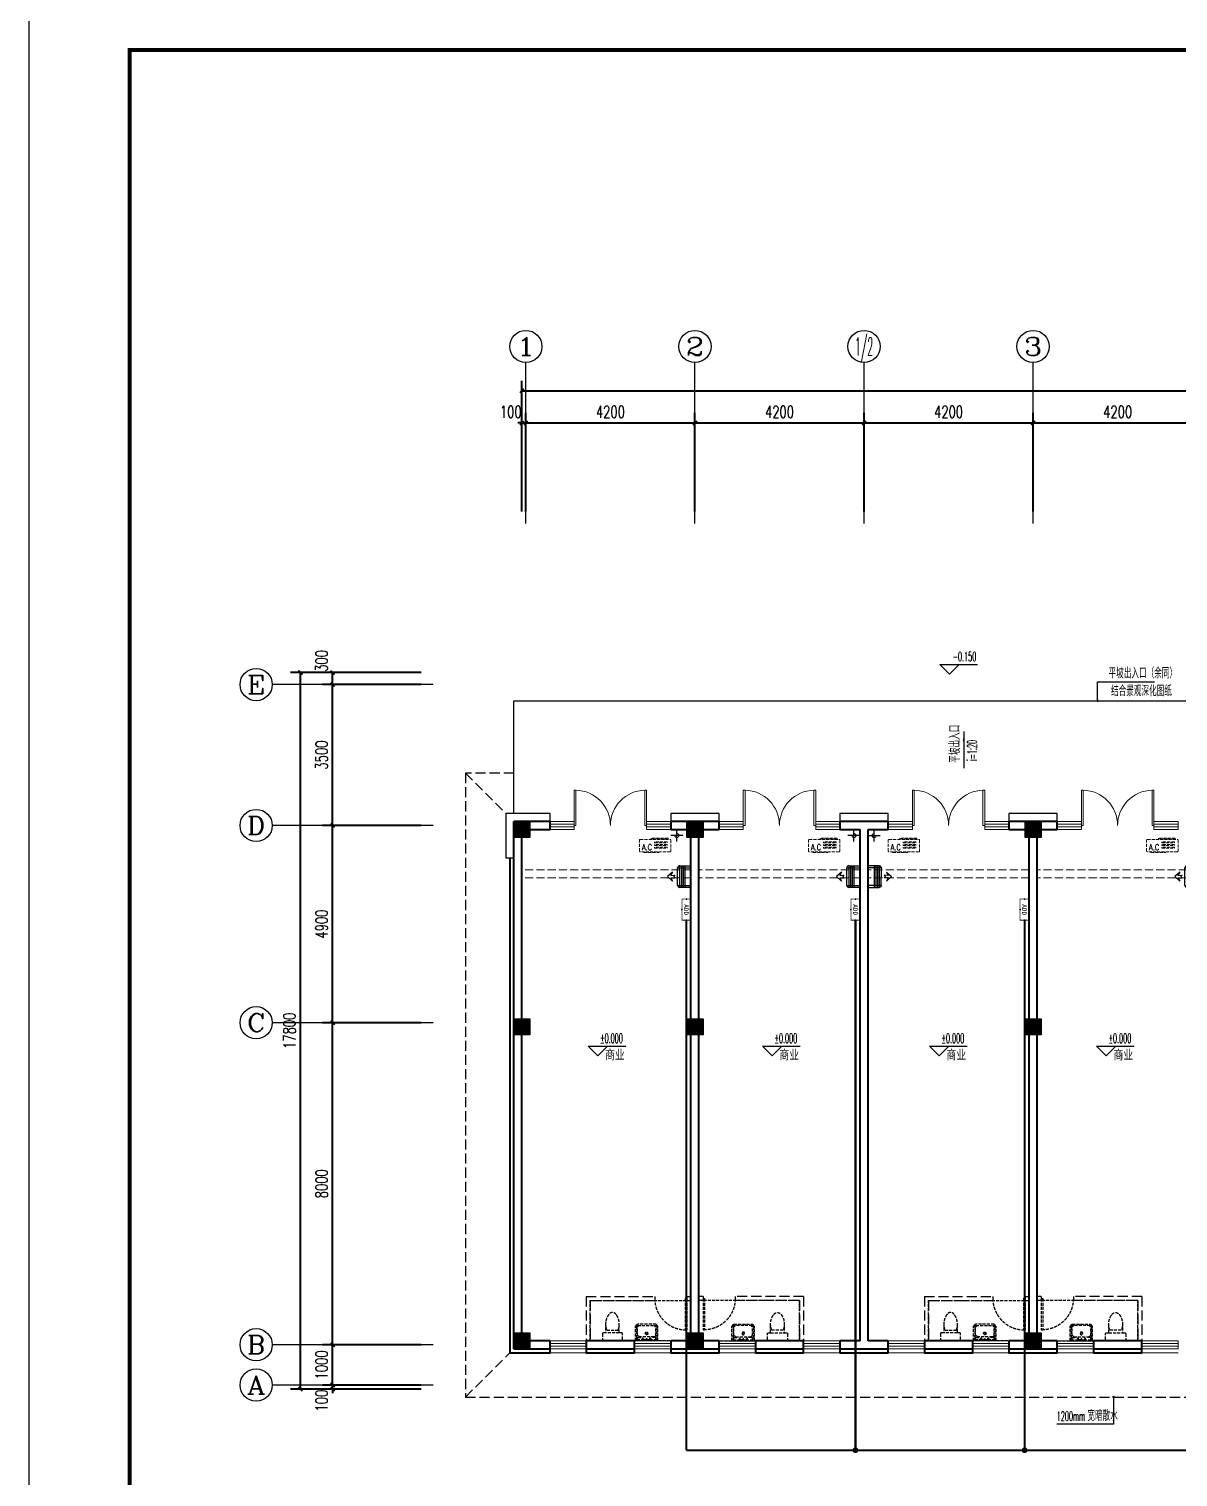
# Model space of a CAD drawing. Extents: x -24105 to 1725648, y 165513 to 982828.
# Drawn here: x 125533 to 154077, y 366664 to 402638 of the extents above; entities that cross this region are included whole.
import ezdxf
from ezdxf.enums import TextEntityAlignment as Align

# ---------------------------------------------------------------- set-up
doc = ezdxf.new("R2010")
doc.units = 0
doc.header["$LTSCALE"] = 1000
doc.header["$MEASUREMENT"] = 0
doc.linetypes.add('__DASH', pattern=[0.35, 0.25, -0.1])
doc.linetypes.add('DASH', pattern=[0.35, 0.25, -0.1])
doc.layers.get('Defpoints').update_dxf_attribs({"color": 8})
for name, color, linetype in [('A-AC', 8, 'Continuous'), ('A-EQPM-MECH', 8, 'Continuous'), ('AXIS', 8, 'Continuous'), ('AXIS_TEXT', 8, 'Continuous'), ('C-AXIS(轴号)', 8, 'Continuous'), ('C-AXIS-T(字)', 8, 'Continuous'), ('DIM-照明', 3, 'Continuous'), ('DIM_ELEV', 8, 'Continuous'), ('DIM_LEAD', 8, 'Continuous'), ('DIM_SYMB', 8, 'Continuous'), ('EQUIP-箱柜', 3, 'Continuous'), ('PUB_TEXT', 8, 'Continuous'), ('S-COLU-HATCH', 8, 'Continuous'), ('S-COLU-LINE1', 8, 'Continuous'), ('WIRE-控制', 4, 'DASH'), ('卫生间', 8, 'Continuous'), ('图框', 140, 'Continuous'), ('平面线脚', 8, 'Continuous'), ('机电标识类', 8, 'Continuous')]:
    doc.layers.add(name, color=color, linetype=linetype)
for name, color, linetype, lineweight in [('WALL', 8, 'Continuous', 40), ('WINDOW', 8, 'Continuous', 15), ('平面-看线', 8, 'Continuous', 15), ('平面-空调预留孔', 8, 'Continuous', 15), ('空调', 8, 'Continuous', 13)]:
    doc.layers.add(name, color=color, linetype=linetype, lineweight=lineweight)
doc.layers.add('审核', color=1, linetype='Continuous', plot=False)
doc.styles.add('_TCH_AXIS', font='COMPLEX', dxfattribs={"bigfont": 'GBCBIG'})
doc.styles.add('_TCH_DIM', font='SIMPLEX.shx', dxfattribs={"width": 0.7, "bigfont": 'GBCBIG.shx'})
doc.styles.add('_TCH_DIM_T3', font='SIMPLEX', dxfattribs={"width": 0.705882, "bigfont": 'GBCBIG'})
doc.styles.add('_TCH_LABEL', font='simhei.ttf')
doc.styles.add('_TEL_DIM', font='SIMPLEX', dxfattribs={"width": 0.8, "height": 3.5, "bigfont": 'HZTXT'})
doc.styles.add('COMPLEX', font='COMPLEX')
doc.styles.get("Standard").update_dxf_attribs({"font": 'gbenor.shx', "bigfont": 'gbcbig.shx'})
doc.dimstyles.new('_TCH_ARCH&&100', dxfattribs={"dimtxt": 297.5, "dimasz": 100, "dimexe": 250, "dimexo": 300, "dimgap": 126.25, "dimtad": 1, "dimdec": 0, "dimzin": 0, "dimdsep": 46, "dimtxsty": '_TCH_DIM_T3', "dimblk": 'ARCHTICK', "dimcen": 0.09, "dimclrt": 7, "dimazin": 2, "dimtfac": 1, "dimtdec": 0, "dimtix": 1, "dimtmove": 2, "dimatfit": 3, "dimfxl": 1, "dimtolj": 1, "dimtzin": 0, "dimarcsym": 0})

# ---------------------------------------------------------------- blocks, each defined once
blk = doc.blocks.new('QER5Y5WE3')
for p, q in [((-194, 188), (-1, 388)), ((72, 389), (-156, 153)), ((389, 14), (0, 389)), ((72, 389), (387, 86)), ((236, 408), (404, 419)), ((326, 383), (236, 408)), ((326, 383), (253, 308)), ((399, 251), (404, 419)), ((194, -188), (-194, 188)), ((292, -73), (-90, 296)), ((321, -43), (-61, 326)), ((360, -17), (-29, 359)), ((387, 86), (159, -151)), ((388, 13), (194, -188)), ((297, 307), (253, 308)), ((299, 264), (297, 307)), ((372, 340), (299, 264)), ((399, 251), (372, 340))]:
    blk.add_line(p, q)
for centre, start, end in [((36, 352), 46.0154, 136.0154), ((351, 49), 316.0154, 46.0154)]:
    blk.add_arc(centre, 51.3, start, end)
blk = doc.blocks.new('gsergvr')
at = {"layer": '平面-空调预留孔', "linetype": 'DASH', "ltscale": 0.3}
for p, q in [((34075, 17176), (34075, 17166)), ((34085, 17156), (34438, 17156)), ((34448, 17166), (34448, 17176))]:
    blk.add_line(p, q, dxfattribs=at)
blk.add_lwpolyline([(34729, 17176), (33989, 17176, -0.414214), (33969, 17196), (33969, 17466, -0.414214), (33989, 17486), (34729, 17486, -0.414214), (34749, 17466), (34749, 17196, -0.414214)], format="xyb", close=True, dxfattribs=at)
for points in [[(34679, 17515), (34260, 17515), (34260, 17500), (34679, 17500)], [(34658, 17428), (34343, 17428), (34343, 17399), (34658, 17399)], [(34658, 17362), (34343, 17362), (34343, 17333), (34658, 17333)], [(34658, 17296), (34343, 17296), (34343, 17267), (34658, 17267)]]:
    blk.add_lwpolyline(points, close=True, dxfattribs=at)
for centre, start, end in [((34085, 17166), 180, 270), ((34438, 17166), 270, 0)]:
    blk.add_arc(centre, 10, start, end, dxfattribs=at)
at = {"layer": '平面-空调预留孔', "linetype": 'DASH', "ltscale": 0.3, "style": '_TCH_DIM', "width": 0.705882}
blk.add_text('A.C', height=146.9, dxfattribs=at).set_placement((34028, 17216))
blk = doc.blocks.new('GSDFD')
at = {"layer": '机电标识类', "color": 250, "linetype": 'DASH', "ltscale": 400}
for p, q in [((14683726, 6458089), (14684026, 6458089)), ((14683876, 6457939), (14683876, 6458239))]:
    blk.add_line(p, q, dxfattribs=at)
at = {"layer": '空调', "color": 1, "linetype": 'DASH'}
blk.add_circle((14683876, 6458089), 50, dxfattribs=at)
blk = doc.blocks.new('1241241')
at = {"layer": '审核', "color": 251, "linetype": '__DASH'}
for p, q in [((1100, 2600), (0, 2600)), ((0, 2500), (0, 2600)), ((1100, 2600), (1100, 900)), ((1000, 2500), (0, 2500)), ((1000, 2500), (1000, 900)), ((1100, 900), (1000, 900)), ((1000, 100), (1000, 100)), ((1100, 100), (1000, 100)), ((1100, 100), (1000, 100)), ((1000, 100), (1000, 0)), ((1100, 100), (1000, 100)), ((1100, 0), (1000, 0)), ((1100, 100), (1100, 100)), ((1100, 100), (1100, 0))]:
    blk.add_line(p, q, dxfattribs=at)
at = {"layer": '审核', "color": 251, "linetype": '__DASH', "ltscale": 0.3}
for p, q in [((0, 2170), (0, 1730)), ((170, 2200), (30, 2200)), ((200, 2119), (200, 2170)), ((200, 1780), (200, 2119)), ((430, 2119), (200, 2119)), ((260, 2089), (260, 1810)), ((30, 1700), (170, 1700)), ((200, 1730), (200, 1780)), ((200, 1780), (430, 1780)), ((0, 1379), (350, 1379)), ((0, 819), (0, 1379)), ((349, 1351), (26, 1351)), ((26, 848), (26, 1351)), ((26, 1331), (79, 1331)), ((26, 1010), (26, 1190)), ((26, 1100), (26, 1010)), ((51, 1379), (51, 1352)), ((79, 1331), (79, 1253)), ((84, 1248), (100, 1248)), ((100, 909), (100, 1289)), ((101, 1291), (127, 1331)), ((123, 1380), (123, 1352)), ((127, 1331), (335, 1331)), ((335, 1331), (381, 1290)), ((381, 1321), (349, 1351)), ((350, 1379), (410, 1329)), ((381, 1321), (381, 878)), ((410, 869), (410, 1329)), ((0, 819), (350, 819)), ((26, 868), (79, 868)), ((349, 848), (26, 848)), ((51, 822), (51, 848)), ((79, 868), (79, 945)), ((84, 950), (100, 950)), ((100, 909), (127, 868)), ((123, 820), (123, 848)), ((127, 868), (335, 868)), ((335, 868), (381, 909)), ((381, 878), (349, 848)), ((350, 819), (410, 869)), ((1100, 900), (1000, 900)), ((270, 100), (270, 140)), ((1050, 140), (270, 140)), ((1050, 100), (270, 100)), ((1100, 100), (1000, 100)), ((1050, 100), (1050, 140))]:
    blk.add_line(p, q, dxfattribs=at)
blk.add_lwpolyline([(1000, 0), (0, 0), (0, 2500), (1000, 2500)], close=True, dxfattribs=at)
for centre, radius in [((44, 1100), 8), ((54, 1190), 15), ((182, 1100), 33.1), ((182, 1100), 24.9), ((56, 1010), 15)]:
    blk.add_circle(centre, radius, dxfattribs=at)
for centre, radius, start, end in [((30, 2170), 30, 90, 180), ((170, 2170), 30, 0, 90), ((413, 1722), 398, 53.3619, 112.5495), ((413, 2177), 398, 247.4505, 306.6381), ((590, 1950), 110, 303.4509, 56.5491), ((30, 1730), 30, 180, 270), ((170, 1730), 30, 270, 0), ((84, 1253), 5, 180, 270), ((105, 1289), 5, 147.2444, 180), ((84, 945), 5, 90, 180), ((1050, 120), 780, 90, 178.5307)]:
    blk.add_arc(centre, radius, start, end, dxfattribs=at)
blk = doc.blocks.new('12431231')
at = {"layer": 'S-COLU-HATCH'}
h = blk.add_hatch(color=256, dxfattribs=at)
h.dxf.hatch_style = 1
h.paths.add_polyline_path([(-55000, 14100), (-54600, 14100), (-54600, 13700), (-55000, 13700)])
h = blk.add_hatch(color=256, dxfattribs=at)
h.dxf.hatch_style = 1
h.paths.add_polyline_path([(-50700, 14100), (-50300, 14100), (-50300, 13700), (-50700, 13700)])
h = blk.add_hatch(color=256, dxfattribs=at)
h.dxf.hatch_style = 1
h.paths.add_polyline_path([(-42300, 14100), (-41900, 14100), (-41900, 13700), (-42300, 13700)])
h = blk.add_hatch(color=256, dxfattribs=at)
h.dxf.hatch_style = 1
h.paths.add_polyline_path([(-55000, 9200), (-54600, 9200), (-54600, 8800), (-55000, 8800)])
h = blk.add_hatch(color=256, dxfattribs=at)
h.dxf.hatch_style = 1
h.paths.add_polyline_path([(-50700, 9200), (-50300, 9200), (-50300, 8800), (-50700, 8800)])
h = blk.add_hatch(color=256, dxfattribs=at)
h.dxf.hatch_style = 1
h.paths.add_polyline_path([(-42300, 9200), (-41900, 9200), (-41900, 8800), (-42300, 8800)])
h = blk.add_hatch(color=256, dxfattribs=at)
h.dxf.hatch_style = 1
h.paths.add_polyline_path([(-55000, 1400), (-54600, 1400), (-54600, 1000), (-55000, 1000)])
h = blk.add_hatch(color=256, dxfattribs=at)
h.dxf.hatch_style = 1
h.paths.add_polyline_path([(-50700, 1400), (-50300, 1400), (-50300, 1000), (-50700, 1000)])
h = blk.add_hatch(color=256, dxfattribs=at)
h.dxf.hatch_style = 1
h.paths.add_polyline_path([(-42300, 1400), (-41900, 1400), (-41900, 1000), (-42300, 1000)])
at = {"layer": 'S-COLU-LINE1'}
for points in [[(-55000, 14100), (-54600, 14100), (-54600, 13700), (-55000, 13700)], [(-50700, 14100), (-50300, 14100), (-50300, 13700), (-50700, 13700)], [(-42300, 14100), (-41900, 14100), (-41900, 13700), (-42300, 13700)], [(-55000, 9200), (-54600, 9200), (-54600, 8800), (-55000, 8800)], [(-50700, 9200), (-50300, 9200), (-50300, 8800), (-50700, 8800)], [(-42300, 9200), (-41900, 9200), (-41900, 8800), (-42300, 8800)], [(-55000, 1400), (-54600, 1400), (-54600, 1000), (-55000, 1000)], [(-50700, 1400), (-50300, 1400), (-50300, 1000), (-50700, 1000)], [(-42300, 1400), (-41900, 1400), (-41900, 1000), (-42300, 1000)]]:
    blk.add_lwpolyline(points, close=True, dxfattribs=at)
blk = doc.blocks.new('_ArchTick')
at = {"color": 0, "linetype": 'ByBlock', "const_width": 0.4}
blk.add_lwpolyline([(-0.5, -0.5), (0.5, 0.5)], dxfattribs=at)
blk = doc.blocks.new('*D78')
at = {"layer": 'AXIS', "color": 0, "lineweight": -2, "transparency": 16777216}
for p, q in [((1484208, 1159256), (1484208, 1162506)), ((1539308, 1159256), (1539308, 1162506)), ((1484208, 1162256), (1539308, 1162256))]:
    blk.add_line(p, q, dxfattribs=at)
at = {"layer": 'Defpoints', "color": 0, "transparency": 16777216}
for p in [(1539308, 1162256), (1484208, 1158956), (1539308, 1158956)]:
    blk.add_point(p, dxfattribs=at)
at = {"layer": 'AXIS', "color": 0, "lineweight": -2, "transparency": 16777216, "xscale": 100, "yscale": 100, "zscale": 100, "rotation": 180}
blk.add_blockref('_ArchTick', (1484208, 1162256), dxfattribs=at)
at = {"layer": 'AXIS', "color": 0, "lineweight": -2, "transparency": 16777216, "xscale": 100, "yscale": 100, "zscale": 100}
blk.add_blockref('_ArchTick', (1539308, 1162256), dxfattribs=at)
at = {"layer": 'AXIS', "color": 7, "transparency": 16777216, "insert": (1511758, 1162531), "char_height": 297.5, "attachment_point": 5, "style": '_TCH_DIM_T3'}
blk.add_mtext('\\A1;55100', dxfattribs=at)
blk = doc.blocks.new('*D67')
at = {"layer": 'AXIS', "color": 0, "lineweight": -2, "transparency": 16777216}
for p, q in [((1496908, 1159256), (1496908, 1161706)), ((1501108, 1159256), (1501108, 1161706)), ((1496908, 1161456), (1501108, 1161456))]:
    blk.add_line(p, q, dxfattribs=at)
at = {"layer": 'Defpoints', "color": 0, "transparency": 16777216}
for p in [(1501108, 1161456), (1496908, 1158956), (1501108, 1158956)]:
    blk.add_point(p, dxfattribs=at)
at = {"layer": 'AXIS', "color": 0, "lineweight": -2, "transparency": 16777216, "xscale": 100, "yscale": 100, "zscale": 100, "rotation": 180}
blk.add_blockref('_ArchTick', (1496908, 1161456), dxfattribs=at)
at = {"layer": 'AXIS', "color": 0, "lineweight": -2, "transparency": 16777216, "xscale": 100, "yscale": 100, "zscale": 100}
blk.add_blockref('_ArchTick', (1501108, 1161456), dxfattribs=at)
at = {"layer": 'AXIS', "color": 7, "transparency": 16777216, "insert": (1499008, 1161731), "char_height": 297.5, "attachment_point": 5, "style": '_TCH_DIM_T3'}
blk.add_mtext('\\A1;4200', dxfattribs=at)
blk = doc.blocks.new('*D66')
at = {"layer": 'AXIS', "color": 0, "lineweight": -2, "transparency": 16777216}
for p, q in [((1492708, 1159256), (1492708, 1161706)), ((1496908, 1159256), (1496908, 1161706)), ((1492708, 1161456), (1496908, 1161456))]:
    blk.add_line(p, q, dxfattribs=at)
at = {"layer": 'Defpoints', "color": 0, "transparency": 16777216}
for p in [(1496908, 1161456), (1492708, 1158956), (1496908, 1158956)]:
    blk.add_point(p, dxfattribs=at)
at = {"layer": 'AXIS', "color": 0, "lineweight": -2, "transparency": 16777216, "xscale": 100, "yscale": 100, "zscale": 100, "rotation": 180}
blk.add_blockref('_ArchTick', (1492708, 1161456), dxfattribs=at)
at = {"layer": 'AXIS', "color": 0, "lineweight": -2, "transparency": 16777216, "xscale": 100, "yscale": 100, "zscale": 100}
blk.add_blockref('_ArchTick', (1496908, 1161456), dxfattribs=at)
at = {"layer": 'AXIS', "color": 7, "transparency": 16777216, "insert": (1494808, 1161731), "char_height": 297.5, "attachment_point": 5, "style": '_TCH_DIM_T3'}
blk.add_mtext('\\A1;4200', dxfattribs=at)
blk = doc.blocks.new('*D65')
at = {"layer": 'AXIS', "color": 0, "lineweight": -2, "transparency": 16777216}
for p, q in [((1488508, 1159256), (1488508, 1161706)), ((1492708, 1159256), (1492708, 1161706)), ((1488508, 1161456), (1492708, 1161456))]:
    blk.add_line(p, q, dxfattribs=at)
at = {"layer": 'Defpoints', "color": 0, "transparency": 16777216}
for p in [(1492708, 1161456), (1488508, 1158956), (1492708, 1158956)]:
    blk.add_point(p, dxfattribs=at)
at = {"layer": 'AXIS', "color": 0, "lineweight": -2, "transparency": 16777216, "xscale": 100, "yscale": 100, "zscale": 100, "rotation": 180}
blk.add_blockref('_ArchTick', (1488508, 1161456), dxfattribs=at)
at = {"layer": 'AXIS', "color": 0, "lineweight": -2, "transparency": 16777216, "xscale": 100, "yscale": 100, "zscale": 100}
blk.add_blockref('_ArchTick', (1492708, 1161456), dxfattribs=at)
at = {"layer": 'AXIS', "color": 7, "transparency": 16777216, "insert": (1490608, 1161731), "char_height": 297.5, "attachment_point": 5, "style": '_TCH_DIM_T3'}
blk.add_mtext('\\A1;4200', dxfattribs=at)
blk = doc.blocks.new('*D64')
at = {"layer": 'AXIS', "color": 0, "lineweight": -2, "transparency": 16777216}
for p, q in [((1484308, 1159256), (1484308, 1161706)), ((1488508, 1159256), (1488508, 1161706)), ((1484308, 1161456), (1488508, 1161456))]:
    blk.add_line(p, q, dxfattribs=at)
at = {"layer": 'Defpoints', "color": 0, "transparency": 16777216}
for p in [(1488508, 1161456), (1484308, 1158956), (1488508, 1158956)]:
    blk.add_point(p, dxfattribs=at)
at = {"layer": 'AXIS', "color": 0, "lineweight": -2, "transparency": 16777216, "xscale": 100, "yscale": 100, "zscale": 100, "rotation": 180}
blk.add_blockref('_ArchTick', (1484308, 1161456), dxfattribs=at)
at = {"layer": 'AXIS', "color": 0, "lineweight": -2, "transparency": 16777216, "xscale": 100, "yscale": 100, "zscale": 100}
blk.add_blockref('_ArchTick', (1488508, 1161456), dxfattribs=at)
at = {"layer": 'AXIS', "color": 7, "transparency": 16777216, "insert": (1486408, 1161731), "char_height": 297.5, "attachment_point": 5, "style": '_TCH_DIM_T3'}
blk.add_mtext('\\A1;4200', dxfattribs=at)
blk = doc.blocks.new('*D63')
at = {"layer": 'AXIS', "color": 0, "lineweight": -2, "transparency": 16777216}
for p, q in [((1484208, 1159256), (1484208, 1161706)), ((1484308, 1159256), (1484308, 1161706)), ((1484208, 1161456), (1484108, 1161456)), ((1484208, 1161456), (1484308, 1161456)), ((1484308, 1161456), (1484408, 1161456))]:
    blk.add_line(p, q, dxfattribs=at)
at = {"layer": 'Defpoints', "color": 0, "transparency": 16777216}
for p in [(1484308, 1161456), (1484208, 1158956), (1484308, 1158956)]:
    blk.add_point(p, dxfattribs=at)
at = {"layer": 'AXIS', "color": 0, "lineweight": -2, "transparency": 16777216, "xscale": 100, "yscale": 100, "zscale": 100}
blk.add_blockref('_ArchTick', (1484208, 1161456), dxfattribs=at)
at = {"layer": 'AXIS', "color": 0, "lineweight": -2, "transparency": 16777216, "xscale": 100, "yscale": 100, "zscale": 100, "rotation": 180}
blk.add_blockref('_ArchTick', (1484308, 1161456), dxfattribs=at)
at = {"layer": 'AXIS', "color": 7, "transparency": 16777216, "insert": (1483933, 1161731), "char_height": 297.5, "attachment_point": 5, "style": '_TCH_DIM_T3'}
blk.add_mtext('\\A1;100', dxfattribs=at)
blk = doc.blocks.new('*D62')
at = {"layer": 'AXIS', "color": 0, "lineweight": -2, "transparency": 16777216}
for p, q in [((1481708, 1155256), (1478458, 1155256)), ((1478708, 1137456), (1478708, 1155256)), ((1481708, 1137456), (1478458, 1137456))]:
    blk.add_line(p, q, dxfattribs=at)
at = {"layer": 'Defpoints', "color": 0, "transparency": 16777216}
for p in [(1478708, 1155256), (1482008, 1155256), (1482008, 1137456)]:
    blk.add_point(p, dxfattribs=at)
at = {"layer": 'AXIS', "color": 0, "lineweight": -2, "transparency": 16777216, "xscale": 100, "yscale": 100, "zscale": 100}
for p, rotation in [((1478708, 1155256), 90), ((1478708, 1137456), 270)]:
    blk.add_blockref('_ArchTick', p, dxfattribs=dict(at, rotation=rotation))
at = {"layer": 'AXIS', "color": 7, "transparency": 16777216, "insert": (1478433, 1146356), "char_height": 297.5, "attachment_point": 5, "rotation": 90, "style": '_TCH_DIM_T3'}
blk.add_mtext('\\A1;17800', dxfattribs=at)
blk = doc.blocks.new('*D61')
at = {"layer": 'AXIS', "color": 0, "lineweight": -2, "transparency": 16777216}
for p, q in [((1481708, 1155256), (1479258, 1155256)), ((1479508, 1154956), (1479508, 1155256)), ((1481708, 1154956), (1479258, 1154956))]:
    blk.add_line(p, q, dxfattribs=at)
at = {"layer": 'Defpoints', "color": 0, "transparency": 16777216}
for p in [(1479508, 1155256), (1482008, 1155256), (1482008, 1154956)]:
    blk.add_point(p, dxfattribs=at)
at = {"layer": 'AXIS', "color": 0, "lineweight": -2, "transparency": 16777216, "xscale": 100, "yscale": 100, "zscale": 100}
for p, rotation in [((1479508, 1155256), 90), ((1479508, 1154956), 270)]:
    blk.add_blockref('_ArchTick', p, dxfattribs=dict(at, rotation=rotation))
at = {"layer": 'AXIS', "color": 7, "transparency": 16777216, "insert": (1479233, 1155545), "char_height": 297.5, "attachment_point": 5, "rotation": 90, "style": '_TCH_DIM_T3'}
blk.add_mtext('\\A1;300', dxfattribs=at)
blk = doc.blocks.new('*D60')
at = {"layer": 'AXIS', "color": 0, "lineweight": -2, "transparency": 16777216}
for p, q in [((1481708, 1154956), (1479258, 1154956)), ((1479508, 1151456), (1479508, 1154956)), ((1481708, 1151456), (1479258, 1151456))]:
    blk.add_line(p, q, dxfattribs=at)
at = {"layer": 'Defpoints', "color": 0, "transparency": 16777216}
for p in [(1479508, 1154956), (1482008, 1154956), (1482008, 1151456)]:
    blk.add_point(p, dxfattribs=at)
at = {"layer": 'AXIS', "color": 0, "lineweight": -2, "transparency": 16777216, "xscale": 100, "yscale": 100, "zscale": 100}
for p, rotation in [((1479508, 1154956), 90), ((1479508, 1151456), 270)]:
    blk.add_blockref('_ArchTick', p, dxfattribs=dict(at, rotation=rotation))
at = {"layer": 'AXIS', "color": 7, "transparency": 16777216, "insert": (1479233, 1153206), "char_height": 297.5, "attachment_point": 5, "rotation": 90, "style": '_TCH_DIM_T3'}
blk.add_mtext('\\A1;3500', dxfattribs=at)
blk = doc.blocks.new('*D59')
at = {"layer": 'AXIS', "color": 0, "lineweight": -2, "transparency": 16777216}
for p, q in [((1481708, 1151456), (1479258, 1151456)), ((1479508, 1146556), (1479508, 1151456)), ((1481708, 1146556), (1479258, 1146556))]:
    blk.add_line(p, q, dxfattribs=at)
at = {"layer": 'Defpoints', "color": 0, "transparency": 16777216}
for p in [(1479508, 1151456), (1482008, 1151456), (1482008, 1146556)]:
    blk.add_point(p, dxfattribs=at)
at = {"layer": 'AXIS', "color": 0, "lineweight": -2, "transparency": 16777216, "xscale": 100, "yscale": 100, "zscale": 100}
for p, rotation in [((1479508, 1151456), 90), ((1479508, 1146556), 270)]:
    blk.add_blockref('_ArchTick', p, dxfattribs=dict(at, rotation=rotation))
at = {"layer": 'AXIS', "color": 7, "transparency": 16777216, "insert": (1479233, 1149006), "char_height": 297.5, "attachment_point": 5, "rotation": 90, "style": '_TCH_DIM_T3'}
blk.add_mtext('\\A1;4900', dxfattribs=at)
blk = doc.blocks.new('*D58')
at = {"layer": 'AXIS', "color": 0, "lineweight": -2, "transparency": 16777216}
for p, q in [((1481708, 1146556), (1479258, 1146556)), ((1479508, 1138556), (1479508, 1146556)), ((1481708, 1138556), (1479258, 1138556))]:
    blk.add_line(p, q, dxfattribs=at)
at = {"layer": 'Defpoints', "color": 0, "transparency": 16777216}
for p in [(1479508, 1146556), (1482008, 1146556), (1482008, 1138556)]:
    blk.add_point(p, dxfattribs=at)
at = {"layer": 'AXIS', "color": 0, "lineweight": -2, "transparency": 16777216, "xscale": 100, "yscale": 100, "zscale": 100}
for p, rotation in [((1479508, 1146556), 90), ((1479508, 1138556), 270)]:
    blk.add_blockref('_ArchTick', p, dxfattribs=dict(at, rotation=rotation))
at = {"layer": 'AXIS', "color": 7, "transparency": 16777216, "insert": (1479233, 1142556), "char_height": 297.5, "attachment_point": 5, "rotation": 90, "style": '_TCH_DIM_T3'}
blk.add_mtext('\\A1;8000', dxfattribs=at)
blk = doc.blocks.new('*D57')
at = {"layer": 'AXIS', "color": 0, "lineweight": -2, "transparency": 16777216}
for p, q in [((1481708, 1138556), (1479258, 1138556)), ((1479508, 1137556), (1479508, 1138556)), ((1481708, 1137556), (1479258, 1137556))]:
    blk.add_line(p, q, dxfattribs=at)
at = {"layer": 'Defpoints', "color": 0, "transparency": 16777216}
for p in [(1479508, 1138556), (1482008, 1138556), (1482008, 1137556)]:
    blk.add_point(p, dxfattribs=at)
at = {"layer": 'AXIS', "color": 0, "lineweight": -2, "transparency": 16777216, "xscale": 100, "yscale": 100, "zscale": 100}
for p, rotation in [((1479508, 1138556), 90), ((1479508, 1137556), 270)]:
    blk.add_blockref('_ArchTick', p, dxfattribs=dict(at, rotation=rotation))
at = {"layer": 'AXIS', "color": 7, "transparency": 16777216, "insert": (1479233, 1138056), "char_height": 297.5, "attachment_point": 5, "rotation": 90, "style": '_TCH_DIM_T3'}
blk.add_mtext('\\A1;1000', dxfattribs=at)
blk = doc.blocks.new('*D56')
at = {"layer": 'AXIS', "color": 0, "lineweight": -2, "transparency": 16777216}
for p, q in [((1481708, 1137556), (1479258, 1137556)), ((1479508, 1137556), (1479508, 1137656)), ((1479508, 1137456), (1479508, 1137556)), ((1481708, 1137456), (1479258, 1137456)), ((1479508, 1137456), (1479508, 1137356))]:
    blk.add_line(p, q, dxfattribs=at)
at = {"layer": 'Defpoints', "color": 0, "transparency": 16777216}
for p in [(1479508, 1137556), (1482008, 1137556), (1482008, 1137456)]:
    blk.add_point(p, dxfattribs=at)
at = {"layer": 'AXIS', "color": 0, "lineweight": -2, "transparency": 16777216, "xscale": 100, "yscale": 100, "zscale": 100}
for p, rotation in [((1479508, 1137556), 270), ((1479508, 1137456), 90)]:
    blk.add_blockref('_ArchTick', p, dxfattribs=dict(at, rotation=rotation))
at = {"layer": 'AXIS', "color": 7, "transparency": 16777216, "insert": (1479233, 1137167), "char_height": 297.5, "attachment_point": 5, "rotation": 90, "style": '_TCH_DIM_T3'}
blk.add_mtext('\\A1;100', dxfattribs=at)
blk = doc.blocks.new('$DorLib2D$00000002')
for p, q in [((-0.5, 0), (-0.5, 0.4875)), ((-0.475, 0.4875), (-0.5, 0.4875)), ((-0.475, 0), (-0.475, 0.4875)), ((0.475, 0), (0.475, 0.4875)), ((0.475, 0.4875), (0.5, 0.4875)), ((0.5, 0), (0.5, 0.4875)), ((-0.5, 0), (-0.475, 0)), ((0.5, 0), (0.475, 0))]:
    blk.add_line(p, q)
at = {"lineweight": 13}
for centre, start, end in [((-0.4875, 0), 0, 88.53072), ((0.4875, 0), 91.46928, 180)]:
    blk.add_arc(centre, 0.4875, start, end, dxfattribs=at)
blk = doc.blocks.new('$WINLIB2D$00000001')
at = {"color": 0}
for points in [[(-0.5, 0.5), (-0.5, -0.5)], [(-0.5, 0.5), (0.5, 0.5)], [(0.5, -0.5), (0.5, 0.5)], [(0.5, 0.167), (-0.5, 0.167)], [(0.5, -0.167), (-0.5, -0.167)], [(-0.5, -0.5), (0.5, -0.5)]]:
    blk.add_lwpolyline(points, dxfattribs=at)
blk = doc.blocks.new('_AXISO')
blk.add_circle((0, 0), 0.5)
at = {"layer": 'AXIS_TEXT', "style": 'COMPLEX', "width": 1.041667}
blk.add_attdef('A', text='', height=0.56, dxfattribs=at).set_placement((-0.25, -0.28), (0.25, -0.28), align=Align.FIT)
blk = doc.blocks.new('$equip_U$00000380(Hz-PC)')
at = {"const_width": 0.06}
blk.add_lwpolyline([(-0.82, 0.7), (0.82, 0.7), (0.82, 0), (-0.82, 0)], close=True, dxfattribs=at)
for p in [(-0.82, 0.35), (0, 0.7), (0, 0), (0.82, 0.35)]:
    blk.add_point(p)
at = {"color": 7, "style": '_TCH_LABEL'}
blk.add_attdef('$TEXT$', text='', height=0.36, dxfattribs=at).set_placement((0, 0.34), align=Align.MIDDLE_CENTER)
at = {"color": 7, "style": '_TEL_DIM', "flags": 1}
blk.add_attdef('A', text='', height=0.00002, dxfattribs=at).set_placement((0, 0), align=Align.MIDDLE_CENTER)
blk = doc.blocks.new('ASDASFDAHHH')
at = {"layer": 'DIM_SYMB'}
blk.add_hatch(color=8, dxfattribs=at).paths.add_polyline_path([(1495192.6, 1153789.7), (1495192.6, 1153549.7), (1495160.6, 1153549.7)])
at = {"layer": 'A-EQPM-MECH', "color": 8}
blk.add_lwpolyline([(1484007.9, 1151756.1), (1484007.9, 1154556.1), (1502007.9, 1154556.1), (1502007.9, 1158056.1), (1539007.9, 1158056.1), (1539007.9, 1155256.1)], dxfattribs=at)
at = {"layer": 'C-AXIS(轴号)', "color": 8}
for p, q in [((1484307.9, 1158956.1), (1484307.9, 1162956.1)), ((1488507.9, 1158956.1), (1488507.9, 1162956.1)), ((1492707.9, 1158956.1), (1492707.9, 1162956.1)), ((1496907.9, 1158956.1), (1496907.9, 1162956.1)), ((1482007.9, 1154956.1), (1478007.9, 1154956.1)), ((1482007.9, 1151456.1), (1478007.9, 1151456.1)), ((1482007.9, 1146556.1), (1478007.9, 1146556.1)), ((1482007.9, 1138556.1), (1478007.9, 1138556.1)), ((1482007.9, 1137556.1), (1478007.9, 1137556.1))]:
    blk.add_line(p, q, dxfattribs=at)
at = {"layer": 'DIM_ELEV', "color": 8}
for p, q in [((1494833.9, 1155214.4), (1494593.9, 1155454.4)), ((1494593.9, 1155454.4), (1495529.2, 1155454.4)), ((1494833.9, 1155214.4), (1495073.9, 1155454.4)), ((1486096.9, 1145730.6), (1485856.9, 1145970.6)), ((1485856.9, 1145970.6), (1486792.2, 1145970.6)), ((1486096.9, 1145730.6), (1486336.9, 1145970.6)), ((1490428.5, 1145730.6), (1490188.5, 1145970.6)), ((1490188.5, 1145970.6), (1491123.8, 1145970.6)), ((1490428.5, 1145730.6), (1490668.5, 1145970.6)), ((1494577.4, 1145730.6), (1494337.4, 1145970.6)), ((1494337.4, 1145970.6), (1495272.7, 1145970.6)), ((1494577.4, 1145730.6), (1494817.4, 1145970.6)), ((1498726.2, 1145730.6), (1498486.2, 1145970.6)), ((1498486.2, 1145970.6), (1499421.5, 1145970.6)), ((1498726.2, 1145730.6), (1498966.2, 1145970.6))]:
    blk.add_line(p, q, dxfattribs=at)
at = {"layer": 'DIM_LEAD', "color": 8}
for p, q in [((1498509.3, 1154556.1), (1498509.3, 1155028.3)), ((1498509.3, 1154556.1), (1498509.3, 1155028.3)), ((1498509.3, 1154556.1), (1498509.3, 1155028.3)), ((1498509.3, 1154556.1), (1498509.3, 1155028.3)), ((1498509.3, 1155028.3), (1499922.2, 1155028.3)), ((1498907.9, 1137256.1), (1498907.9, 1136583.9)), ((1498907.9, 1137256.1), (1498907.9, 1136583.9)), ((1498907.9, 1137256.1), (1498907.9, 1136583.9)), ((1498907.9, 1137256.1), (1498907.9, 1136583.9)), ((1498907.9, 1136583.9), (1497495, 1136583.9))]:
    blk.add_line(p, q, dxfattribs=at)
at = {"layer": 'DIM_LEAD', "color": 8, "const_width": 32}
for points in [[(1498509.3, 1154540.1, 1), (1498509.3, 1154572.1, 1)], [(1498509.3, 1154540.1, 1), (1498509.3, 1154572.1, 1)], [(1498509.3, 1154540.1, 1), (1498509.3, 1154572.1, 1)], [(1498509.3, 1154540.1, 1), (1498509.3, 1154572.1, 1)], [(1498907.9, 1137272.1, 1), (1498907.9, 1137240.1, 1)], [(1498907.9, 1137272.1, 1), (1498907.9, 1137240.1, 1)], [(1498907.9, 1137272.1, 1), (1498907.9, 1137240.1, 1)], [(1498907.9, 1137272.1, 1), (1498907.9, 1137240.1, 1)]]:
    blk.add_lwpolyline(points, format="xyb", close=True, dxfattribs=at)
at = {"layer": 'DIM_SYMB', "color": 8}
blk.add_lwpolyline([(1495192.6, 1152881.6), (1495192.6, 1153789.7)], dxfattribs=at)
at = {"layer": 'WALL', "color": 8}
for p, q in [((1484007.9, 1138456.1), (1484007.9, 1151556.1)), ((1484907.9, 1151556.1), (1484007.9, 1151556.1)), ((1484907.9, 1151356.1), (1484907.9, 1151556.1)), ((1488507.9, 1151556.1), (1487907.9, 1151556.1)), ((1487907.9, 1151556.1), (1487907.9, 1151356.1)), ((1489107.9, 1151556.1), (1488507.9, 1151556.1)), ((1489107.9, 1151356.1), (1489107.9, 1151556.1)), ((1492707.9, 1151556.1), (1492107.9, 1151556.1)), ((1492107.9, 1151556.1), (1492107.9, 1151356.1)), ((1493307.9, 1151556.1), (1492707.9, 1151556.1)), ((1493307.9, 1151356.1), (1493307.9, 1151556.1)), ((1496907.9, 1151556.1), (1496307.9, 1151556.1)), ((1496307.9, 1151556.1), (1496307.9, 1151356.1)), ((1497507.9, 1151556.1), (1496907.9, 1151556.1)), ((1497507.9, 1151356.1), (1497507.9, 1151556.1)), ((1484207.9, 1138656.1), (1484207.9, 1151356.1)), ((1484207.9, 1151356.1), (1484907.9, 1151356.1)), ((1487907.9, 1151356.1), (1488407.9, 1151356.1)), ((1488407.9, 1138656.1), (1488407.9, 1151356.1)), ((1488607.9, 1138656.1), (1488607.9, 1151356.1)), ((1488607.9, 1151356.1), (1489107.9, 1151356.1)), ((1492107.9, 1151356.1), (1492607.9, 1151356.1)), ((1492607.9, 1138656.1), (1492607.9, 1151356.1)), ((1492807.9, 1138656.1), (1492807.9, 1151356.1)), ((1492807.9, 1151356.1), (1493307.9, 1151356.1)), ((1496307.9, 1151356.1), (1496807.9, 1151356.1)), ((1496807.9, 1138656.1), (1496807.9, 1151356.1)), ((1497007.9, 1138656.1), (1497007.9, 1151356.1)), ((1497007.9, 1151356.1), (1497507.9, 1151356.1)), ((1484907.9, 1138656.1), (1484207.9, 1138656.1)), ((1484907.9, 1138456.1), (1484907.9, 1138656.1)), ((1487007.9, 1138656.1), (1485807.9, 1138656.1)), ((1485807.9, 1138656.1), (1485807.9, 1138456.1)), ((1487007.9, 1138456.1), (1487007.9, 1138656.1)), ((1488407.9, 1138656.1), (1487907.9, 1138656.1)), ((1487907.9, 1138656.1), (1487907.9, 1138456.1)), ((1489107.9, 1138656.1), (1488607.9, 1138656.1)), ((1489107.9, 1138456.1), (1489107.9, 1138656.1)), ((1491207.9, 1138656.1), (1490007.9, 1138656.1)), ((1490007.9, 1138656.1), (1490007.9, 1138456.1)), ((1491207.9, 1138456.1), (1491207.9, 1138656.1)), ((1492607.9, 1138656.1), (1492107.9, 1138656.1)), ((1492107.9, 1138656.1), (1492107.9, 1138456.1)), ((1493307.9, 1138656.1), (1492807.9, 1138656.1)), ((1493307.9, 1138456.1), (1493307.9, 1138656.1)), ((1495407.9, 1138656.1), (1494207.9, 1138656.1)), ((1494207.9, 1138656.1), (1494207.9, 1138456.1)), ((1495407.9, 1138456.1), (1495407.9, 1138656.1)), ((1496807.9, 1138656.1), (1496307.9, 1138656.1)), ((1496307.9, 1138656.1), (1496307.9, 1138456.1)), ((1497507.9, 1138656.1), (1497007.9, 1138656.1)), ((1497507.9, 1138456.1), (1497507.9, 1138656.1)), ((1499607.9, 1138656.1), (1498407.9, 1138656.1)), ((1498407.9, 1138656.1), (1498407.9, 1138456.1)), ((1499607.9, 1138456.1), (1499607.9, 1138656.1)), ((1484007.9, 1138456.1), (1484907.9, 1138456.1)), ((1485807.9, 1138456.1), (1487007.9, 1138456.1)), ((1487907.9, 1138456.1), (1488507.9, 1138456.1)), ((1488507.9, 1138456.1), (1489107.9, 1138456.1)), ((1490007.9, 1138456.1), (1491207.9, 1138456.1)), ((1492107.9, 1138456.1), (1492707.9, 1138456.1)), ((1492707.9, 1138456.1), (1493307.9, 1138456.1)), ((1494207.9, 1138456.1), (1495407.9, 1138456.1)), ((1496307.9, 1138456.1), (1496907.9, 1138456.1)), ((1496907.9, 1138456.1), (1497507.9, 1138456.1)), ((1498407.9, 1138456.1), (1499607.9, 1138456.1))]:
    blk.add_line(p, q, dxfattribs=at)
for points in [[(1483907.9, 1150656.1), (1483907.9, 1138356.1), (1484907.9, 1138356.1), (1484907.9, 1138456.1)], [(1485807.9, 1138456.1), (1485807.9, 1138356.1), (1487007.9, 1138356.1), (1487007.9, 1138456.1)], [(1487907.9, 1138456.1), (1487907.9, 1138356.1), (1489107.9, 1138356.1), (1489107.9, 1138456.1)], [(1490007.9, 1138456.1), (1490007.9, 1138356.1), (1491207.9, 1138356.1), (1491207.9, 1138456.1)], [(1492107.9, 1138456.1), (1492107.9, 1138356.1), (1493307.9, 1138356.1), (1493307.9, 1138456.1)], [(1494207.9, 1138456.1), (1494207.9, 1138356.1), (1495407.9, 1138356.1), (1495407.9, 1138456.1)], [(1496307.9, 1138456.1), (1496307.9, 1138356.1), (1497507.9, 1138356.1), (1497507.9, 1138456.1)], [(1498407.9, 1138456.1), (1498407.9, 1138356.1), (1499607.9, 1138356.1), (1499607.9, 1138456.1)]]:
    blk.add_lwpolyline(points, dxfattribs=at)
at = {"layer": '卫生间', "color": 8, "linetype": 'DASH'}
for points in [[(1484007.9, 1152756.1), (1482807.9, 1152756.1), (1482807.9, 1137256.1), (1515007.9, 1137256.1), (1515007.9, 1142656.1), (1521607.9, 1142656.1), (1521607.9, 1136256.1), (1523707.9, 1136256.1)], [(1482807.9, 1152756.1), (1483807.9, 1151756.1)], [(1482807.9, 1137256.1), (1483907.9, 1138356.1)]]:
    blk.add_lwpolyline(points, dxfattribs=at)
at = {"layer": '平面-看线', "color": 8, "linetype": 'DASH', "ltscale": 0.8}
for points in [[(1488407.9, 1150356.6), (1484207.9, 1150356.6)], [(1488407.9, 1150156.6), (1484207.9, 1150156.6)], [(1492607.9, 1150356.6), (1488607.9, 1150356.6)], [(1492607.9, 1150156.6), (1488607.9, 1150156.6)], [(1496807.9, 1150356.6), (1492807.9, 1150356.6)], [(1496807.9, 1150156.6), (1492807.9, 1150156.6)], [(1501007.9, 1150356.6), (1497007.9, 1150356.6)], [(1501007.9, 1150156.6), (1497007.9, 1150156.6)]]:
    blk.add_lwpolyline(points, dxfattribs=at)
at = {"layer": '平面-看线', "color": 8}
for points in [[(1484907.9, 1138356.1), (1485807.9, 1138356.1)], [(1487007.9, 1138356.1), (1487907.9, 1138356.1)], [(1489107.9, 1138356.1), (1490007.9, 1138356.1)], [(1491207.9, 1138356.1), (1492107.9, 1138356.1)], [(1493307.9, 1138356.1), (1494207.9, 1138356.1)], [(1495407.9, 1138356.1), (1496307.9, 1138356.1)], [(1497507.9, 1138356.1), (1498407.9, 1138356.1)], [(1499607.9, 1138356.1), (1500507.9, 1138356.1)]]:
    blk.add_lwpolyline(points, dxfattribs=at)
at = {"layer": '平面线脚', "color": 8}
for points in [[(1484907.9, 1151556.1), (1484907.9, 1151756.1), (1483807.9, 1151756.1), (1483807.9, 1150656.1), (1484007.9, 1150656.1)], [(1489107.9, 1151556.1), (1489107.9, 1151756.1), (1487907.9, 1151756.1), (1487907.9, 1151556.1)], [(1493307.9, 1151556.1), (1493307.9, 1151756.1), (1492107.9, 1151756.1), (1492107.9, 1151556.1)], [(1497507.9, 1151556.1), (1497507.9, 1151756.1), (1496307.9, 1151756.1), (1496307.9, 1151556.1)]]:
    blk.add_lwpolyline(points, dxfattribs=at)
at = {"color": 8, "xscale": -1}
for p in [(16171934.6, -5306883.8), (16176334.6, -5306883.8)]:
    blk.add_blockref('GSDFD', p, dxfattribs=at)
at = {"color": 8}
blk.add_blockref('GSDFD', (-13190918.7, -5306883.8), dxfattribs=at)
at = {"color": 8, "rotation": 90}
for p in [(1488407.9, 1138656.1), (1496807.9, 1138656.1)]:
    blk.add_blockref('1241241', p, dxfattribs=at)
at = {"color": 8, "xscale": -1, "rotation": 269.9999999999409}
for p in [(1488607.9, 1138656.1), (1497007.9, 1138656.1)]:
    blk.add_blockref('1241241', p, dxfattribs=at)
at = {"layer": 'A-AC', "color": 8, "linetype": 'ByBlock', "rotation": 133.9846063388433}
for p in [(1488407.9, 1150186.1), (1492607.9, 1150186.1), (1501007.9, 1150186.1)]:
    blk.add_blockref('QER5Y5WE3', p, dxfattribs=at)
at = {"layer": 'A-AC', "color": 8, "linetype": 'ByBlock', "xscale": -1, "rotation": 226.0153936611567}
blk.add_blockref('QER5Y5WE3', (1492807.9, 1150186.1), dxfattribs=at)
at = {"layer": 'C-AXIS(轴号)', "color": 8}
ref = blk.add_blockref('_AXISO', (1484307.9, 1163356.1), dxfattribs=dict(at, xscale=800, yscale=800, zscale=800))
ref.add_attrib('A', '1', dxfattribs={"layer": 'C-AXIS-T(字)', "height": 452.5, "style": '_TCH_AXIS', "width": 2.333333}).set_placement((1484081.7, 1163129.9), (1484534.2, 1163129.9), align=Align.FIT)
ref = blk.add_blockref('_AXISO', (1488507.9, 1163356.1), dxfattribs=dict(at, xscale=800, yscale=800, zscale=800))
ref.add_attrib('A', '2', dxfattribs={"layer": 'C-AXIS-T(字)', "height": 452.5, "style": '_TCH_AXIS', "width": 1.5}).set_placement((1488281.7, 1163129.9), (1488734.2, 1163129.9), align=Align.FIT)
ref = blk.add_blockref('_AXISO', (1492707.9, 1163356.1), dxfattribs=dict(at, xscale=800, yscale=800, zscale=800))
ref.add_attrib('A', '1/2', dxfattribs={"layer": 'C-AXIS-T(字)', "height": 452.55, "style": '_TCH_AXIS', "width": 0.411765}).set_placement((1492481.7, 1163129.9), (1492934.2, 1163129.9), align=Align.FIT)
ref = blk.add_blockref('_AXISO', (1496907.9, 1163356.1), dxfattribs=dict(at, xscale=800, yscale=800, zscale=800))
ref.add_attrib('A', '3', dxfattribs={"layer": 'C-AXIS-T(字)', "height": 452.5, "style": '_TCH_AXIS', "width": 1.5}).set_placement((1496681.7, 1163129.9), (1497134.2, 1163129.9), align=Align.FIT)
ref = blk.add_blockref('_AXISO', (1477607.9, 1154956.1), dxfattribs=dict(at, xscale=800, yscale=800, zscale=800))
ref.add_attrib('A', 'E', dxfattribs={"layer": 'C-AXIS-T(字)', "height": 452.5, "style": '_TCH_AXIS', "width": 1.3125}).set_placement((1477381.7, 1154729.9), (1477834.2, 1154729.9), align=Align.FIT)
ref = blk.add_blockref('_AXISO', (1477607.9, 1151456.1), dxfattribs=dict(at, xscale=800, yscale=800, zscale=800))
ref.add_attrib('A', 'D', dxfattribs={"layer": 'C-AXIS-T(字)', "height": 452.5, "style": '_TCH_AXIS', "width": 1.235294}).set_placement((1477381.7, 1151229.9), (1477834.2, 1151229.9), align=Align.FIT)
ref = blk.add_blockref('_AXISO', (1477607.9, 1146556.1), dxfattribs=dict(at, xscale=800, yscale=800, zscale=800))
ref.add_attrib('A', 'C', dxfattribs={"layer": 'C-AXIS-T(字)', "height": 452.5, "style": '_TCH_AXIS', "width": 1.4}).set_placement((1477381.7, 1146329.9), (1477834.2, 1146329.9), align=Align.FIT)
ref = blk.add_blockref('_AXISO', (1477607.9, 1138556.1), dxfattribs=dict(at, xscale=800, yscale=800, zscale=800))
ref.add_attrib('A', 'B', dxfattribs={"layer": 'C-AXIS-T(字)', "height": 452.5, "style": '_TCH_AXIS', "width": 1.235294}).set_placement((1477381.7, 1138329.9), (1477834.2, 1138329.9), align=Align.FIT)
ref = blk.add_blockref('_AXISO', (1477607.9, 1137556.1), dxfattribs=dict(at, xscale=800, yscale=800, zscale=800))
ref.add_attrib('A', 'A', dxfattribs={"layer": 'C-AXIS-T(字)', "height": 452.5, "style": '_TCH_AXIS', "width": 1.166667}).set_placement((1477381.7, 1137329.9), (1477834.2, 1137329.9), align=Align.FIT)
at = {"layer": 'S-COLU-LINE1', "color": 8}
blk.add_blockref('12431231', (1539007.9, 1137456.1), dxfattribs=at)
at = {"layer": 'WINDOW', "color": 8}
for name, p, xscale, yscale, zscale, rotation in [('$DorLib2D$00000002', (1486407.9, 1151456.1), -1800, -1800, -1800, 179.9999999999697), ('$DorLib2D$00000002', (1490607.9, 1151456.1), -1800, -1800, -1800, 179.9999999999682), ('$DorLib2D$00000002', (1494807.9, 1151456.1), -1800, -1800, -1800, 179.9999999999714), ('$DorLib2D$00000002', (1499007.9, 1151456.1), -1800, -1800, -1800, 179.9999999999682), ('$WINLIB2D$00000001', (1485207.9, 1151456.1), -600, 200, -600, 179.9999999999697), ('$WINLIB2D$00000001', (1487607.9, 1151456.1), -600, 200, -600, 179.9999999999697), ('$WINLIB2D$00000001', (1489407.9, 1151456.1), -600, 200, -600, 179.9999999999682), ('$WINLIB2D$00000001', (1491807.9, 1151456.1), -600, 200, -600, 179.9999999999682), ('$WINLIB2D$00000001', (1493607.9, 1151456.1), -600, 200, -600, 179.9999999999714), ('$WINLIB2D$00000001', (1496007.9, 1151456.1), -600, 200, -600, 179.9999999999714), ('$WINLIB2D$00000001', (1497807.9, 1151456.1), -600, 200, -600, 179.9999999999682), ('$WINLIB2D$00000001', (1500207.9, 1151456.1), -600, 200, -600, 179.9999999999682)]:
    blk.add_blockref(name, p, dxfattribs=dict(at, xscale=xscale, yscale=yscale, zscale=zscale, rotation=rotation))
at = {"layer": 'WINDOW', "color": 8, "xscale": 900, "yscale": 200, "zscale": 900}
for p in [(1485357.9, 1138556.1), (1487457.9, 1138556.1), (1489557.9, 1138556.1), (1491657.9, 1138556.1), (1493757.9, 1138556.1), (1495857.9, 1138556.1), (1497957.9, 1138556.1), (1500057.9, 1138556.1)]:
    blk.add_blockref('$WINLIB2D$00000001', p, dxfattribs=at)
at = {"layer": '平面-空调预留孔', "color": 8}
for p in [(1453159.4, 1133624.9), (1457359.4, 1133624.9), (1459339.4, 1133624.9), (1465759.4, 1133624.9)]:
    blk.add_blockref('gsergvr', p, dxfattribs=at)
at = {"layer": 'PUB_TEXT', "color": 8, "style": '_TCH_DIM'}
for s, height, width, p in [('-0.150', 238, 0.494118, (1494911.6, 1155534.5)), ('平坡出入口（余同）', 270.07, 0.7, (1498782.3, 1155108.4)), ('结合景观深化图纸', 270.07, 0.7, (1498844.2, 1154668.2)), ('%%P0.000', 238, 0.494118, (1486152.2, 1146050.6)), ('%%P0.000', 238, 0.494118, (1490483.8, 1146050.6)), ('%%P0.000', 238, 0.494118, (1494632.7, 1146050.6)), ('%%P0.000', 238, 0.494118, (1498781.5, 1146050.6)), ('1200mm', 238, 0.494118, (1497495, 1136664)), ('宽暗散水', 270.07, 0.7, (1498256.6, 1136664))]:
    blk.add_text(s, height=height, dxfattribs=dict(at, width=width)).set_placement(p)
for s, height, width, p in [('平坡出入口', 270.07, 0.7, (1495094.6, 1153013.5)), ('i=1:20', 238, 0.494118, (1495510.7, 1153058.5))]:
    blk.add_text(s, height=height, rotation=90, dxfattribs=dict(at, width=width)).set_placement(p)
at = {"layer": 'PUB_TEXT', "color": 8}
for p in [(1486276.1, 1145618.9), (1490607.6, 1145618.9), (1494756.5, 1145618.9), (1498905.4, 1145618.9)]:
    blk.add_text('商业', height=270.07, dxfattribs=at).set_placement(p)
at = {"layer": 'AXIS', "color": 8}
for p1, p2, distance, picture, middle in [((1484207.9, 1158956.1), (1539307.9, 1158956.1), 3300, '*D78', (1511757.9, 1162531.1)), ((1484307.9, 1158956.1), (1488507.9, 1158956.1), 2500, '*D64', (1486407.9, 1161731.1)), ((1488507.9, 1158956.1), (1492707.9, 1158956.1), 2500, '*D65', (1490607.9, 1161731.1)), ((1492707.9, 1158956.1), (1496907.9, 1158956.1), 2500, '*D66', (1494807.9, 1161731.1)), ((1496907.9, 1158956.1), (1501107.9, 1158956.1), 2500, '*D67', (1499007.9, 1161731.1)), ((1482007.9, 1137456.1), (1482007.9, 1155256.1), 3300, '*D62', (1478432.9, 1146356.1)), ((1482007.9, 1151456.1), (1482007.9, 1154956.1), 2500, '*D60', (1479232.9, 1153206.1)), ((1482007.9, 1146556.1), (1482007.9, 1151456.1), 2500, '*D59', (1479232.9, 1149006.1)), ((1482007.9, 1138556.1), (1482007.9, 1146556.1), 2500, '*D58', (1479232.9, 1142556.1)), ((1482007.9, 1137556.1), (1482007.9, 1138556.1), 2500, '*D57', (1479232.9, 1138056.1))]:
    dim = blk.add_aligned_dim(p1=p1, p2=p2, distance=distance, dimstyle='_TCH_ARCH&&100', dxfattribs=at)
    dim.commit()
    dim.dimension.update_dxf_attribs({"geometry": picture, "text_midpoint": middle})
for base, p1, p2, angle, picture, middle in [((1484307.9, 1161456.1), (1484207.9, 1158956.1), (1484307.9, 1158956.1), 0, '*D63', (1483932.9, 1161731.1)), ((1479507.9, 1155256.1), (1482007.9, 1154956.1), (1482007.9, 1155256.1), 90, '*D61', (1479232.9, 1155545.1)), ((1479507.9, 1137556.1), (1482007.9, 1137456.1), (1482007.9, 1137556.1), 90, '*D56', (1479232.9, 1137167.1))]:
    dim = blk.add_linear_dim(base=base, p1=p1, p2=p2, angle=angle, dimstyle='_TCH_ARCH&&100', dxfattribs=at)
    dim.commit()
    dim.dimension.update_dxf_attribs({"geometry": picture, "text_midpoint": middle, "dimtype": 129})

msp = doc.modelspace()

# ---------------------------------------------------------------- linework, layer by layer
at = {"layer": 'DIM-照明', "color": 7, "const_width": 72}
for points in [[(146029, 367330, 1), (146101, 367330, 1)], [(150229, 367330, 1), (150301, 367330, 1)]]:
    msp.add_lwpolyline(points, format="xyb", close=True, dxfattribs=at)
at = {"layer": 'WIRE-控制', "linetype": 'DASH', "const_width": 50}
for points in [[(141865, 380497), (141865, 367330)], [(146065, 380497), (146065, 367330)], [(150265, 380497), (150265, 367330)], [(154272, 367330), (141865, 367330)]]:
    msp.add_lwpolyline(points, dxfattribs=at)
at = {"layer": '图框'}
msp.add_lwpolyline([(125533, 343713), (209633, 343713), (209633, 403113), (125533, 403113)], close=True, dxfattribs=at)
at = {"layer": '图框', "const_width": 100}
msp.add_lwpolyline([(128033, 344713), (208633, 344713), (208633, 402113), (128033, 402113)], close=True, dxfattribs=at)

# ---------------------------------------------------------------- block references
at = {"layer": 'EQUIP-箱柜', "xscale": 320.0000000000001, "yscale": 320.0000000000001, "zscale": 320.0000000000001, "rotation": 270.000003039993}
for p in [(141753, 380759), (145953, 380759), (150153, 380759)]:
    msp.add_blockref('$equip_U$00000380(Hz-PC)', p, dxfattribs=at).add_auto_attribs({'$TEXT$': 'ADD'})
at = {"layer": 'WALL'}
msp.add_blockref('ASDASFDAHHH', (-1346431, -768606), dxfattribs=at)

doc.saveas('drawing.dxf')
